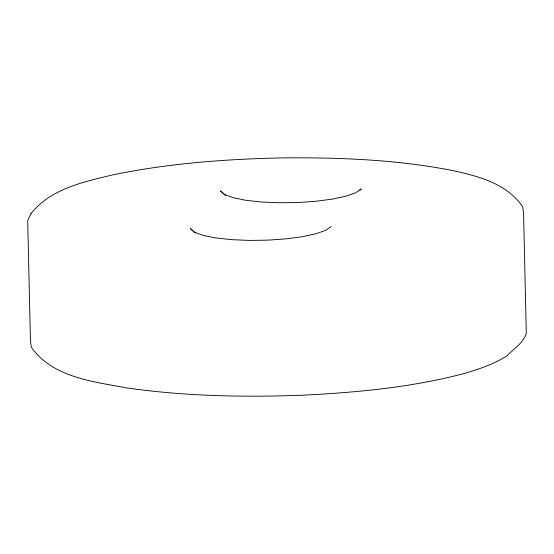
<?xml version="1.0" encoding="UTF-8"?>
<svg xmlns="http://www.w3.org/2000/svg" width="554" height="554" viewBox="0 0 554 554"><rect width="100%" height="100%" fill="white"/><g stroke="black" fill="none" stroke-linecap="round" stroke-linejoin="round"><path stroke-width="0.83" d="M359.511 190.687L361.326 188.886L355.862 192.695L345.994 196.178L332.386 199.101L315.981 201.261L297.893 202.515L279.348 202.771L261.613 202.023L245.893 200.306L233.269 197.75L224.592 194.53L220.457 190.853L225.561 195.514M331.167 226.517L325.697 230.326L315.828 233.809L302.228 236.731L285.822 238.892L267.727 240.145L249.182 240.408L231.447 239.653L215.735 237.943L203.103 235.388L194.433 232.161L190.299 228.49L195.403 233.151M31.024 213.588L27.7 220.374L30.428 340.558L31.343 347.289C52.748 377.475 92.878 381.498 126.367 387.876C184.122 396.131 242.673 397.398 300.905 395.272C355.156 392.647 409.655 387.655 462.368 374.012C477.673 369.532 493.102 364.684 506.626 356.007C513.683 349.055 522.858 343.341 526.3 333.626L523.572 213.442L522.657 206.711C506.432 182.931 476.807 175.722 450.319 170.092C395.667 159.663 339.817 157.44 284.292 157.862C226.911 158.97 169.372 163.215 113.071 174.808C83.661 181.83 50.913 188.651 31.024 213.588"/></g></svg>
